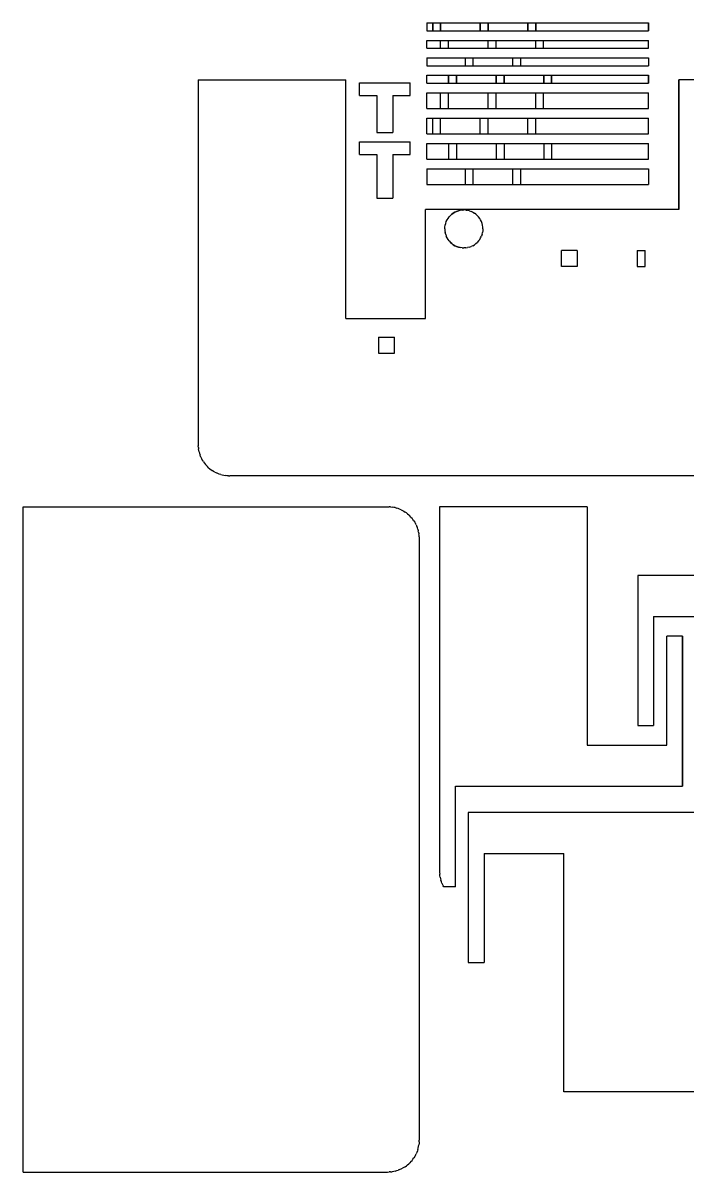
# Model space of a CAD drawing. Header units: millimetres. Extents: x 384 to 828, y -77 to 301.
# Drawn here: x 383.7 to 593.1, y -76.9 to 285.8 of the extents above; entities that cross this region are included whole.
import ezdxf

# ---------------------------------------------------------------- set-up
doc = ezdxf.new("R2010")
doc.units = ezdxf.units.MM
doc.header["$MEASUREMENT"] = 0
doc.layers.get('0').update_dxf_attribs({"linetype": 'CONTINUOUS'})

msp = doc.modelspace()

# ---------------------------------------------------------------- linework, layer by layer
at = {"color": 1}
for p, q in [((511.04, 285.81), (511.04, 283.31)), ((511.04, 285.81), (511.04, 283.31)), ((511.04, 285.81), (581.04, 285.81)), ((511.04, 285.81), (581.04, 285.81)), ((511.04, 283.31), (581.04, 283.31)), ((511.04, 283.31), (581.04, 283.31)), ((581.04, 283.31), (581.04, 285.81)), ((581.04, 285.81), (581.04, 283.31)), ((511.04, 277.81), (511.04, 280.31)), ((511.04, 277.81), (511.04, 280.31)), ((511.04, 280.31), (581.04, 280.31)), ((511.04, 280.31), (581.04, 280.31)), ((581.04, 277.81), (581.04, 280.31)), ((581.04, 277.81), (581.04, 280.31)), ((511.04, 277.81), (581.04, 277.81)), ((511.04, 277.81), (581.04, 277.81)), ((511.04, 274.81), (511.04, 272.31)), ((511.04, 274.81), (511.04, 272.31)), ((511.04, 274.81), (581.04, 274.81)), ((511.04, 274.81), (581.04, 274.81)), ((511.04, 272.31), (581.04, 272.31)), ((511.04, 272.31), (581.04, 272.31)), ((581.04, 274.81), (581.04, 272.31)), ((581.04, 274.81), (581.04, 272.31)), ((511.04, 266.81), (511.04, 269.31)), ((511.04, 266.81), (511.04, 269.31)), ((511.04, 269.31), (581.04, 269.31)), ((511.04, 269.31), (581.04, 269.31)), ((581.04, 269.31), (581.04, 266.81)), ((581.04, 266.81), (581.04, 269.31)), ((438.93, 267.83), (438.93, 152.83)), ((438.93, 267.83), (485.52, 267.83)), ((438.93, 267.83), (485.52, 267.83)), ((438.93, 267.83), (438.93, 152.83)), ((485.52, 192.54), (485.52, 267.83)), ((485.52, 192.54), (485.52, 267.83)), ((489.81, 266.89), (505.81, 266.89)), ((489.81, 266.89), (505.81, 266.89)), ((489.81, 262.89), (489.81, 266.89)), ((489.81, 262.89), (489.81, 266.89)), ((505.81, 262.89), (505.81, 266.89)), ((505.81, 262.89), (505.81, 266.89)), ((511.04, 266.81), (581.04, 266.81)), ((511.04, 266.81), (581.04, 266.81)), ((648.93, 267.83), (590.51, 267.83)), ((590.51, 267.83), (590.51, 226.98)), ((648.93, 267.83), (590.51, 267.83)), ((590.51, 226.98), (590.51, 267.83)), ((489.81, 262.89), (495.31, 262.89)), ((489.81, 262.89), (495.31, 262.89)), ((495.31, 262.89), (495.31, 251.27)), ((495.31, 262.89), (495.31, 251.27)), ((500.31, 262.89), (500.31, 251.27)), ((500.31, 262.89), (500.31, 251.27)), ((500.31, 262.89), (505.81, 262.89)), ((500.31, 262.89), (505.81, 262.89)), ((511.04, 258.81), (511.04, 263.81)), ((511.04, 258.81), (511.04, 263.81)), ((511.04, 263.81), (581.04, 263.81)), ((511.04, 263.81), (581.04, 263.81)), ((581.04, 258.81), (581.04, 263.81)), ((581.04, 258.81), (581.04, 263.81)), ((511.04, 258.81), (581.04, 258.81)), ((511.04, 258.81), (581.04, 258.81)), ((511.04, 250.81), (511.04, 255.81)), ((511.04, 250.81), (511.04, 255.81)), ((511.04, 255.81), (581.04, 255.81)), ((511.04, 255.81), (581.04, 255.81)), ((581.04, 250.81), (581.04, 255.81)), ((581.04, 250.81), (581.04, 255.81)), ((495.31, 251.27), (500.31, 251.27)), ((495.31, 251.27), (500.31, 251.27)), ((511.04, 250.81), (581.04, 250.81)), ((511.04, 250.81), (581.04, 250.81)), ((489.81, 248.27), (505.81, 248.27)), ((489.81, 248.27), (505.81, 248.27)), ((489.81, 244.27), (489.81, 248.27)), ((489.81, 244.27), (489.81, 248.27)), ((505.81, 244.27), (505.81, 248.27)), ((505.81, 244.27), (505.81, 248.27)), ((511.04, 242.81), (511.04, 247.81)), ((511.04, 242.81), (511.04, 247.81)), ((511.04, 247.81), (581.04, 247.81)), ((511.04, 247.81), (581.04, 247.81)), ((581.04, 242.81), (581.04, 247.81)), ((581.04, 242.81), (581.04, 247.81)), ((489.81, 244.27), (495.31, 244.27)), ((489.81, 244.27), (495.31, 244.27)), ((495.31, 244.27), (495.31, 230.55)), ((495.31, 244.27), (495.31, 230.55)), ((500.31, 244.27), (500.31, 230.55)), ((500.31, 244.27), (500.31, 230.55)), ((500.31, 244.27), (505.81, 244.27)), ((500.31, 244.27), (505.81, 244.27)), ((511.04, 242.81), (581.04, 242.81)), ((511.04, 242.81), (581.04, 242.81)), ((511.04, 239.81), (511.04, 234.81)), ((511.04, 239.81), (511.04, 234.81)), ((511.04, 239.81), (581.04, 239.81)), ((511.04, 239.81), (581.04, 239.81)), ((581.04, 239.81), (581.04, 234.81)), ((581.04, 239.81), (581.04, 234.81)), ((511.04, 234.81), (581.04, 234.81)), ((511.04, 234.81), (581.04, 234.81)), ((495.31, 230.55), (500.31, 230.55)), ((495.31, 230.55), (500.31, 230.55)), ((590.51, 226.98), (510.64, 226.98)), ((590.51, 226.98), (510.64, 226.98)), ((510.64, 192.54), (510.64, 226.98)), ((510.64, 192.54), (510.64, 226.98)), ((518.11, 224.61), (518.51, 225.04)), ((518.11, 224.61), (518.51, 225.04)), ((518.51, 225.04), (518.94, 225.44)), ((518.94, 225.44), (518.51, 225.04)), ((519.42, 225.79), (518.94, 225.44)), ((518.94, 225.44), (519.42, 225.79)), ((519.42, 225.79), (519.92, 226.09)), ((519.92, 226.09), (519.42, 225.79)), ((520.45, 226.34), (519.92, 226.09)), ((519.92, 226.09), (520.45, 226.34)), ((520.45, 226.34), (521.01, 226.54)), ((521.01, 226.54), (520.45, 226.34)), ((521.01, 226.54), (521.58, 226.69)), ((521.58, 226.69), (521.01, 226.54)), ((522.16, 226.77), (521.58, 226.69)), ((522.16, 226.77), (521.58, 226.69)), ((522.16, 226.77), (522.75, 226.8)), ((522.16, 226.77), (522.75, 226.8)), ((523.34, 226.77), (522.75, 226.8)), ((523.34, 226.77), (522.75, 226.8)), ((523.34, 226.77), (523.92, 226.69)), ((523.34, 226.77), (523.92, 226.69)), ((524.49, 226.54), (523.92, 226.69)), ((524.49, 226.54), (523.92, 226.69)), ((524.49, 226.54), (525.05, 226.34)), ((524.49, 226.54), (525.05, 226.34)), ((525.58, 226.09), (525.05, 226.34)), ((525.58, 226.09), (525.05, 226.34)), ((525.58, 226.09), (526.08, 225.79)), ((525.58, 226.09), (526.08, 225.79)), ((526.56, 225.44), (526.08, 225.79)), ((526.56, 225.44), (526.08, 225.79)), ((526.56, 225.44), (526.99, 225.04)), ((526.56, 225.44), (526.99, 225.04)), ((527.39, 224.61), (526.99, 225.04)), ((527.39, 224.61), (526.99, 225.04)), ((516.75, 220.8), (516.78, 221.39)), ((516.75, 220.8), (516.78, 221.39)), ((516.78, 221.39), (516.87, 221.97)), ((516.78, 221.39), (516.87, 221.97)), ((516.87, 221.97), (517.01, 222.54)), ((516.87, 221.97), (517.01, 222.54)), ((517.01, 222.54), (517.21, 223.1)), ((517.01, 222.54), (517.21, 223.1)), ((517.21, 223.1), (517.46, 223.63)), ((517.21, 223.1), (517.46, 223.63)), ((517.46, 223.63), (517.76, 224.13)), ((517.46, 223.63), (517.76, 224.13)), ((517.76, 224.13), (518.11, 224.61)), ((517.76, 224.13), (518.11, 224.61)), ((527.74, 224.13), (527.39, 224.61)), ((527.74, 224.13), (527.39, 224.61)), ((528.04, 223.63), (527.74, 224.13)), ((528.04, 223.63), (527.74, 224.13)), ((528.29, 223.1), (528.04, 223.63)), ((528.29, 223.1), (528.04, 223.63)), ((528.49, 222.54), (528.29, 223.1)), ((528.49, 222.54), (528.29, 223.1)), ((528.64, 221.97), (528.49, 222.54)), ((528.64, 221.97), (528.49, 222.54)), ((528.72, 221.39), (528.64, 221.97)), ((528.72, 221.39), (528.64, 221.97)), ((528.75, 220.8), (528.72, 221.39)), ((528.75, 220.8), (528.72, 221.39)), ((516.75, 220.8), (516.78, 220.21)), ((516.75, 220.8), (516.78, 220.21)), ((516.78, 220.21), (516.87, 219.63)), ((516.78, 220.21), (516.87, 219.63)), ((517.01, 219.06), (516.87, 219.63)), ((517.01, 219.06), (516.87, 219.63)), ((517.01, 219.06), (517.21, 218.51)), ((517.01, 219.06), (517.21, 218.51)), ((517.46, 217.97), (517.21, 218.51)), ((517.46, 217.97), (517.21, 218.51)), ((517.76, 217.47), (517.46, 217.97)), ((517.76, 217.47), (517.46, 217.97)), ((527.74, 217.47), (528.04, 217.97)), ((527.74, 217.47), (528.04, 217.97)), ((528.04, 217.97), (528.29, 218.51)), ((528.04, 217.97), (528.29, 218.51)), ((528.49, 219.06), (528.29, 218.51)), ((528.49, 219.06), (528.29, 218.51)), ((528.49, 219.06), (528.64, 219.63)), ((528.49, 219.06), (528.64, 219.63)), ((528.72, 220.21), (528.64, 219.63)), ((528.72, 220.21), (528.64, 219.63)), ((528.75, 220.8), (528.72, 220.21)), ((528.75, 220.8), (528.72, 220.21)), ((518.11, 217), (517.76, 217.47)), ((518.11, 217), (517.76, 217.47)), ((518.11, 217), (518.51, 216.56)), ((518.11, 217), (518.51, 216.56)), ((518.51, 216.56), (518.94, 216.16)), ((518.94, 216.16), (518.51, 216.56)), ((518.94, 216.16), (519.42, 215.81)), ((519.42, 215.81), (518.94, 216.16)), ((519.42, 215.81), (519.92, 215.51)), ((519.92, 215.51), (519.42, 215.81)), ((519.92, 215.51), (520.45, 215.26)), ((520.45, 215.26), (519.92, 215.51)), ((520.45, 215.26), (521.01, 215.06)), ((521.01, 215.06), (520.45, 215.26)), ((521.58, 214.92), (521.01, 215.06)), ((521.01, 215.06), (521.58, 214.92)), ((522.16, 214.83), (521.58, 214.92)), ((522.16, 214.83), (521.58, 214.92)), ((522.16, 214.83), (522.75, 214.8)), ((522.16, 214.83), (522.75, 214.8)), ((523.34, 214.83), (522.75, 214.8)), ((523.34, 214.83), (522.75, 214.8)), ((523.34, 214.83), (523.92, 214.92)), ((523.34, 214.83), (523.92, 214.92)), ((524.49, 215.06), (523.92, 214.92)), ((524.49, 215.06), (523.92, 214.92)), ((524.49, 215.06), (525.05, 215.26)), ((524.49, 215.06), (525.05, 215.26)), ((525.58, 215.51), (525.05, 215.26)), ((525.58, 215.51), (525.05, 215.26)), ((525.58, 215.51), (526.08, 215.81)), ((525.58, 215.51), (526.08, 215.81)), ((526.56, 216.16), (526.08, 215.81)), ((526.56, 216.16), (526.08, 215.81)), ((526.56, 216.16), (526.99, 216.56)), ((526.56, 216.16), (526.99, 216.56)), ((527.39, 217), (526.99, 216.56)), ((527.39, 217), (526.99, 216.56)), ((527.39, 217), (527.74, 217.47)), ((527.39, 217), (527.74, 217.47)), ((553.51, 208.97), (553.51, 213.97)), ((558.51, 213.97), (553.51, 213.97)), ((558.51, 213.97), (558.51, 208.97)), ((577.46, 213.97), (577.46, 208.97)), ((577.46, 213.97), (579.96, 213.97)), ((579.96, 208.97), (579.96, 213.97)), ((558.51, 208.97), (553.51, 208.97)), ((577.46, 208.97), (579.96, 208.97)), ((485.52, 192.54), (510.64, 192.54)), ((485.52, 192.54), (510.64, 192.54)), ((495.85, 186.61), (495.85, 181.61)), ((495.85, 186.61), (500.85, 186.61)), ((500.85, 181.61), (500.85, 186.61)), ((495.85, 181.61), (500.85, 181.61)), ((438.93, 152.83), (438.95, 152.34)), ((438.93, 152.83), (438.95, 152.34)), ((438.98, 151.85), (438.95, 152.34)), ((438.98, 151.85), (438.95, 152.34)), ((438.98, 151.85), (439.04, 151.37)), ((438.98, 151.85), (439.04, 151.37)), ((439.13, 150.88), (439.04, 151.37)), ((439.13, 150.88), (439.04, 151.37)), ((439.23, 150.4), (439.13, 150.88)), ((439.23, 150.4), (439.13, 150.88)), ((439.23, 150.4), (439.36, 149.93)), ((439.23, 150.4), (439.36, 149.93)), ((439.36, 149.93), (439.52, 149.46)), ((439.36, 149.93), (439.52, 149.46)), ((439.69, 149.01), (439.52, 149.46)), ((439.69, 149.01), (439.52, 149.46)), ((439.69, 149.01), (439.89, 148.56)), ((439.69, 149.01), (439.89, 148.56)), ((439.89, 148.56), (440.11, 148.12)), ((439.89, 148.56), (440.11, 148.12)), ((440.36, 147.69), (440.11, 148.12)), ((440.36, 147.69), (440.11, 148.12)), ((440.62, 147.28), (440.36, 147.69)), ((440.62, 147.28), (440.36, 147.69)), ((440.62, 147.28), (440.9, 146.88)), ((440.62, 147.28), (440.9, 146.88)), ((440.9, 146.88), (441.2, 146.49)), ((440.9, 146.88), (441.2, 146.49)), ((441.2, 146.49), (441.52, 146.12)), ((441.2, 146.49), (441.52, 146.12)), ((441.52, 146.12), (441.86, 145.76)), ((441.52, 146.12), (441.86, 145.76)), ((442.22, 145.42), (441.86, 145.76)), ((442.22, 145.42), (441.86, 145.76)), ((442.22, 145.42), (442.59, 145.1)), ((442.22, 145.42), (442.59, 145.1)), ((442.59, 145.1), (442.98, 144.8)), ((442.59, 145.1), (442.98, 144.8)), ((442.98, 144.8), (443.38, 144.52)), ((442.98, 144.8), (443.38, 144.52)), ((443.79, 144.26), (443.38, 144.52)), ((443.79, 144.26), (443.38, 144.52)), ((444.22, 144.01), (443.79, 144.26)), ((444.22, 144.01), (443.79, 144.26)), ((444.22, 144.01), (444.66, 143.79)), ((444.22, 144.01), (444.66, 143.79)), ((445.11, 143.59), (444.66, 143.79)), ((445.11, 143.59), (444.66, 143.79)), ((445.56, 143.42), (445.11, 143.59)), ((445.56, 143.42), (445.11, 143.59)), ((446.03, 143.26), (445.56, 143.42)), ((446.03, 143.26), (445.56, 143.42)), ((446.03, 143.26), (446.5, 143.13)), ((446.03, 143.26), (446.5, 143.13)), ((446.5, 143.13), (446.98, 143.03)), ((446.5, 143.13), (446.98, 143.03)), ((446.98, 143.03), (447.47, 142.94)), ((446.98, 143.03), (447.47, 142.94)), ((447.95, 142.88), (447.47, 142.94)), ((447.95, 142.88), (447.47, 142.94)), ((448.44, 142.85), (447.95, 142.88)), ((448.44, 142.85), (447.95, 142.88)), ((448.44, 142.85), (448.93, 142.83)), ((448.44, 142.85), (448.93, 142.83)), ((638.93, 142.83), (448.93, 142.83)), ((638.93, 142.83), (448.93, 142.83)), ((383.66, 133.12), (498.66, 133.12)), ((383.66, -76.88), (383.66, 133.12)), ((383.66, 133.12), (498.66, 133.12)), ((383.66, -76.88), (383.66, 133.12)), ((498.66, 133.12), (499.15, 133.1)), ((498.66, 133.12), (499.15, 133.1)), ((499.64, 133.07), (499.15, 133.1)), ((499.64, 133.07), (499.15, 133.1)), ((499.64, 133.07), (500.12, 133.01)), ((499.64, 133.07), (500.12, 133.01)), ((500.61, 132.92), (500.12, 133.01)), ((500.61, 132.92), (500.12, 133.01)), ((501.09, 132.82), (500.61, 132.92)), ((501.09, 132.82), (500.61, 132.92)), ((501.09, 132.82), (501.56, 132.68)), ((501.09, 132.82), (501.56, 132.68)), ((502.02, 132.53), (501.56, 132.68)), ((502.02, 132.53), (501.56, 132.68)), ((502.48, 132.35), (502.02, 132.53)), ((502.48, 132.35), (502.02, 132.53)), ((502.93, 132.16), (502.48, 132.35)), ((502.93, 132.16), (502.48, 132.35)), ((502.93, 132.16), (503.37, 131.93)), ((502.93, 132.16), (503.37, 131.93)), ((503.37, 131.93), (503.8, 131.69)), ((503.37, 131.93), (503.8, 131.69)), ((503.8, 131.69), (504.21, 131.43)), ((503.8, 131.69), (504.21, 131.43)), ((504.61, 131.15), (504.21, 131.43)), ((504.61, 131.15), (504.21, 131.43)), ((504.61, 131.15), (505, 130.85)), ((504.61, 131.15), (505, 130.85)), ((505, 130.85), (505.37, 130.52)), ((505, 130.85), (505.37, 130.52)), ((515.07, 133.12), (515.07, 18.12)), ((561.66, 133.12), (515.07, 133.12)), ((561.66, 133.12), (515.07, 133.12)), ((515.07, 133.12), (515.07, 18.12)), ((561.66, 133.12), (561.66, 57.83)), ((561.66, 133.12), (561.66, 57.83)), ((505.73, 130.19), (505.37, 130.52)), ((505.73, 130.19), (505.37, 130.52)), ((506.06, 129.83), (505.73, 130.19)), ((506.06, 129.83), (505.73, 130.19)), ((506.06, 129.83), (506.39, 129.46)), ((506.06, 129.83), (506.39, 129.46)), ((506.69, 129.07), (506.39, 129.46)), ((506.69, 129.07), (506.39, 129.46)), ((506.97, 128.67), (506.69, 129.07)), ((506.97, 128.67), (506.69, 129.07)), ((506.97, 128.67), (507.23, 128.26)), ((506.97, 128.67), (507.23, 128.26)), ((507.23, 128.26), (507.47, 127.83)), ((507.23, 128.26), (507.47, 127.83)), ((507.7, 127.39), (507.47, 127.83)), ((507.7, 127.39), (507.47, 127.83)), ((507.7, 127.39), (507.89, 126.94)), ((507.7, 127.39), (507.89, 126.94)), ((508.07, 126.48), (507.89, 126.94)), ((508.07, 126.48), (507.89, 126.94)), ((508.22, 126.02), (508.07, 126.48)), ((508.22, 126.02), (508.07, 126.48)), ((508.22, 126.02), (508.36, 125.55)), ((508.22, 126.02), (508.36, 125.55)), ((508.46, 125.07), (508.36, 125.55)), ((508.46, 125.07), (508.36, 125.55)), ((508.46, 125.07), (508.55, 124.58)), ((508.46, 125.07), (508.55, 124.58)), ((508.61, 124.1), (508.55, 124.58)), ((508.61, 124.1), (508.55, 124.58)), ((508.64, 123.61), (508.61, 124.1)), ((508.64, 123.61), (508.61, 124.1)), ((508.64, 123.61), (508.66, 123.12)), ((508.64, 123.61), (508.66, 123.12)), ((508.66, 123.12), (508.66, -66.88)), ((508.66, 123.12), (508.66, -66.88)), ((649.28, 111.38), (577.58, 111.38)), ((577.58, 111.38), (577.58, 64.01)), ((649.28, 111.38), (577.58, 111.38)), ((577.58, 111.38), (577.58, 64.01)), ((582.58, 98.44), (607.69, 98.44)), ((582.58, 98.44), (607.69, 98.44)), ((582.58, 98.44), (582.58, 64.01)), ((582.58, 98.44), (582.58, 64.01)), ((591.77, 92.26), (586.77, 92.26)), ((591.77, 92.26), (586.77, 92.26)), ((586.77, 57.83), (586.77, 92.26)), ((586.77, 57.83), (586.77, 92.26)), ((591.77, 92.26), (591.77, 44.89)), ((591.77, 44.89), (591.77, 92.26)), ((577.58, 64.01), (582.58, 64.01)), ((577.58, 64.01), (582.58, 64.01)), ((561.66, 57.83), (586.77, 57.83)), ((561.66, 57.83), (586.77, 57.83)), ((520.07, 13.12), (520.07, 44.89)), ((520.07, 13.12), (520.07, 44.89)), ((520.07, 44.89), (591.77, 44.89)), ((520.07, 44.89), (591.77, 44.89)), ((595.83, 36.6), (524.13, 36.6)), ((524.13, 36.6), (524.13, -10.76)), ((595.83, 36.6), (524.13, 36.6)), ((524.13, 36.6), (524.13, -10.76)), ((529.13, 23.67), (554.24, 23.67)), ((529.13, 23.67), (554.24, 23.67)), ((529.13, 23.67), (529.13, -10.76)), ((529.13, 23.67), (529.13, -10.76)), ((554.24, -51.62), (554.24, 23.67)), ((554.24, -51.62), (554.24, 23.67)), ((515.07, 18.12), (515.08, 17.62)), ((515.07, 18.12), (515.08, 17.62)), ((515.08, 17.62), (515.12, 17.14)), ((515.08, 17.62), (515.12, 17.14)), ((515.18, 16.65), (515.12, 17.14)), ((515.18, 16.65), (515.12, 17.14)), ((515.26, 16.16), (515.18, 16.65)), ((515.26, 16.16), (515.18, 16.65)), ((515.26, 16.16), (515.37, 15.69)), ((515.26, 16.16), (515.37, 15.69)), ((515.37, 15.69), (515.5, 15.21)), ((515.37, 15.69), (515.5, 15.21)), ((515.65, 14.75), (515.5, 15.21)), ((515.65, 14.75), (515.5, 15.21)), ((515.83, 14.29), (515.65, 14.75)), ((515.83, 14.29), (515.65, 14.75)), ((515.83, 14.29), (516.03, 13.84)), ((515.83, 14.29), (516.03, 13.84)), ((516.03, 13.84), (516.25, 13.4)), ((516.03, 13.84), (516.25, 13.4)), ((516.41, 13.12), (516.25, 13.4)), ((516.41, 13.12), (516.25, 13.4)), ((520.07, 13.12), (516.41, 13.12)), ((520.07, 13.12), (516.41, 13.12)), ((524.13, -10.76), (529.13, -10.76)), ((524.13, -10.76), (529.13, -10.76)), ((600.83, -51.62), (554.24, -51.62)), ((600.83, -51.62), (554.24, -51.62)), ((508.36, -69.31), (508.46, -68.84)), ((508.36, -69.31), (508.46, -68.84)), ((508.46, -68.84), (508.55, -68.35)), ((508.46, -68.84), (508.55, -68.35)), ((508.61, -67.86), (508.55, -68.35)), ((508.61, -67.86), (508.55, -68.35)), ((508.64, -67.38), (508.61, -67.86)), ((508.64, -67.38), (508.61, -67.86)), ((508.64, -67.38), (508.66, -66.88)), ((508.64, -67.38), (508.66, -66.88)), ((506.69, -72.84), (506.97, -72.44)), ((506.69, -72.84), (506.97, -72.44)), ((507.23, -72.03), (506.97, -72.44)), ((507.23, -72.03), (506.97, -72.44)), ((507.47, -71.6), (507.23, -72.03)), ((507.47, -71.6), (507.23, -72.03)), ((507.47, -71.6), (507.7, -71.16)), ((507.47, -71.6), (507.7, -71.16)), ((507.89, -70.71), (507.7, -71.16)), ((507.89, -70.71), (507.7, -71.16)), ((508.07, -70.25), (507.89, -70.71)), ((508.07, -70.25), (507.89, -70.71)), ((508.22, -69.79), (508.07, -70.25)), ((508.22, -69.79), (508.07, -70.25)), ((508.22, -69.79), (508.36, -69.31)), ((508.22, -69.79), (508.36, -69.31)), ((502.48, -76.12), (502.02, -76.3)), ((502.48, -76.12), (502.02, -76.3)), ((502.48, -76.12), (502.93, -75.92)), ((502.48, -76.12), (502.93, -75.92)), ((502.93, -75.92), (503.37, -75.7)), ((502.93, -75.92), (503.37, -75.7)), ((503.8, -75.46), (503.37, -75.7)), ((503.8, -75.46), (503.37, -75.7)), ((504.21, -75.2), (503.8, -75.46)), ((504.21, -75.2), (503.8, -75.46)), ((504.21, -75.2), (504.61, -74.92)), ((504.21, -75.2), (504.61, -74.92)), ((504.61, -74.92), (505, -74.61)), ((504.61, -74.92), (505, -74.61)), ((505, -74.61), (505.37, -74.29)), ((505, -74.61), (505.37, -74.29)), ((505.37, -74.29), (505.73, -73.96)), ((505.37, -74.29), (505.73, -73.96)), ((506.06, -73.6), (505.73, -73.96)), ((506.06, -73.6), (505.73, -73.96)), ((506.06, -73.6), (506.39, -73.23)), ((506.06, -73.6), (506.39, -73.23)), ((506.39, -73.23), (506.69, -72.84)), ((506.39, -73.23), (506.69, -72.84)), ((383.66, -76.88), (498.66, -76.88)), ((383.66, -76.88), (498.66, -76.88)), ((498.66, -76.88), (499.15, -76.87)), ((498.66, -76.88), (499.15, -76.87)), ((499.64, -76.84), (499.15, -76.87)), ((499.64, -76.84), (499.15, -76.87)), ((499.64, -76.84), (500.12, -76.78)), ((499.64, -76.84), (500.12, -76.78)), ((500.61, -76.69), (500.12, -76.78)), ((500.61, -76.69), (500.12, -76.78)), ((501.09, -76.58), (500.61, -76.69)), ((501.09, -76.58), (500.61, -76.69)), ((501.09, -76.58), (501.56, -76.45)), ((501.09, -76.58), (501.56, -76.45)), ((501.56, -76.45), (502.02, -76.3)), ((501.56, -76.45), (502.02, -76.3))]:
    msp.add_line(p, q, dxfattribs=at)
at = {"color": 5}
for p, q in [((512.92, 283.31), (512.92, 285.78)), ((512.92, 285.78), (512.92, 283.31)), ((515.42, 283.31), (515.42, 285.78)), ((515.42, 285.78), (515.42, 283.31)), ((527.92, 283.31), (527.92, 285.78)), ((527.92, 285.78), (527.92, 283.31)), ((530.42, 283.31), (530.42, 285.78)), ((530.42, 285.78), (530.42, 283.31)), ((542.92, 283.31), (542.92, 285.78)), ((542.92, 285.78), (542.92, 283.31)), ((545.42, 283.31), (545.42, 285.78)), ((545.42, 285.78), (545.42, 283.31)), ((515.31, 280.3), (515.31, 277.82)), ((515.31, 280.3), (515.31, 277.82)), ((517.81, 280.3), (517.81, 277.82)), ((517.81, 280.3), (517.81, 277.82)), ((530.31, 280.3), (530.31, 277.82)), ((530.31, 280.3), (530.31, 277.82)), ((532.81, 280.3), (532.81, 277.82)), ((532.81, 280.3), (532.81, 277.82)), ((545.31, 280.3), (545.31, 277.82)), ((545.31, 280.3), (545.31, 277.82)), ((547.81, 280.3), (547.81, 277.82)), ((547.81, 280.3), (547.81, 277.82)), ((523.12, 274.8), (523.12, 272.32)), ((523.12, 274.8), (523.12, 272.32)), ((525.62, 274.8), (525.62, 272.32)), ((525.62, 274.8), (525.62, 272.32)), ((538.12, 274.8), (538.12, 272.32)), ((538.12, 274.8), (538.12, 272.32)), ((540.62, 274.8), (540.62, 272.32)), ((540.62, 274.8), (540.62, 272.32)), ((517.92, 269.31), (517.92, 266.83)), ((517.92, 266.83), (517.92, 269.31)), ((520.42, 269.31), (520.42, 266.83)), ((520.42, 266.83), (520.42, 269.31)), ((532.92, 269.31), (532.92, 266.83)), ((532.92, 266.83), (532.92, 269.31)), ((535.42, 269.31), (535.42, 266.83)), ((535.42, 266.83), (535.42, 269.31)), ((547.92, 269.31), (547.92, 266.83)), ((547.92, 266.83), (547.92, 269.31)), ((550.42, 269.31), (550.42, 266.83)), ((550.42, 266.83), (550.42, 269.31)), ((515.31, 263.78), (515.31, 258.83)), ((515.31, 263.78), (515.31, 258.83)), ((517.81, 263.78), (517.81, 258.83)), ((517.81, 263.78), (517.81, 258.83)), ((530.31, 263.78), (530.31, 258.83)), ((530.31, 263.78), (530.31, 258.83)), ((532.81, 263.78), (532.81, 258.83)), ((532.81, 263.78), (532.81, 258.83)), ((545.31, 263.78), (545.31, 258.83)), ((545.31, 263.78), (545.31, 258.83)), ((547.81, 263.78), (547.81, 258.83)), ((547.81, 263.78), (547.81, 258.83)), ((512.92, 250.83), (512.92, 255.78)), ((512.92, 250.83), (512.92, 255.78)), ((515.42, 250.83), (515.42, 255.78)), ((515.42, 250.83), (515.42, 255.78)), ((527.92, 250.83), (527.92, 255.78)), ((527.92, 250.83), (527.92, 255.78)), ((530.42, 250.83), (530.42, 255.78)), ((530.42, 250.83), (530.42, 255.78)), ((542.92, 250.83), (542.92, 255.78)), ((542.92, 250.83), (542.92, 255.78)), ((545.42, 250.83), (545.42, 255.78)), ((545.42, 250.83), (545.42, 255.78)), ((517.92, 247.79), (517.92, 242.83)), ((517.92, 247.79), (517.92, 242.83)), ((520.42, 247.79), (520.42, 242.83)), ((520.42, 247.79), (520.42, 242.83)), ((532.92, 247.79), (532.92, 242.83)), ((532.92, 247.79), (532.92, 242.83)), ((535.42, 247.79), (535.42, 242.83)), ((535.42, 247.79), (535.42, 242.83)), ((547.92, 247.79), (547.92, 242.83)), ((547.92, 247.79), (547.92, 242.83)), ((550.42, 247.79), (550.42, 242.83)), ((550.42, 247.79), (550.42, 242.83)), ((523.12, 239.79), (523.12, 234.84)), ((523.12, 239.79), (523.12, 234.84)), ((525.62, 239.79), (525.62, 234.84)), ((525.62, 239.79), (525.62, 234.84)), ((538.12, 239.79), (538.12, 234.84)), ((538.12, 239.79), (538.12, 234.84)), ((540.62, 239.79), (540.62, 234.84)), ((540.62, 239.79), (540.62, 234.84))]:
    msp.add_line(p, q, dxfattribs=at)

doc.saveas('drawing.dxf')
